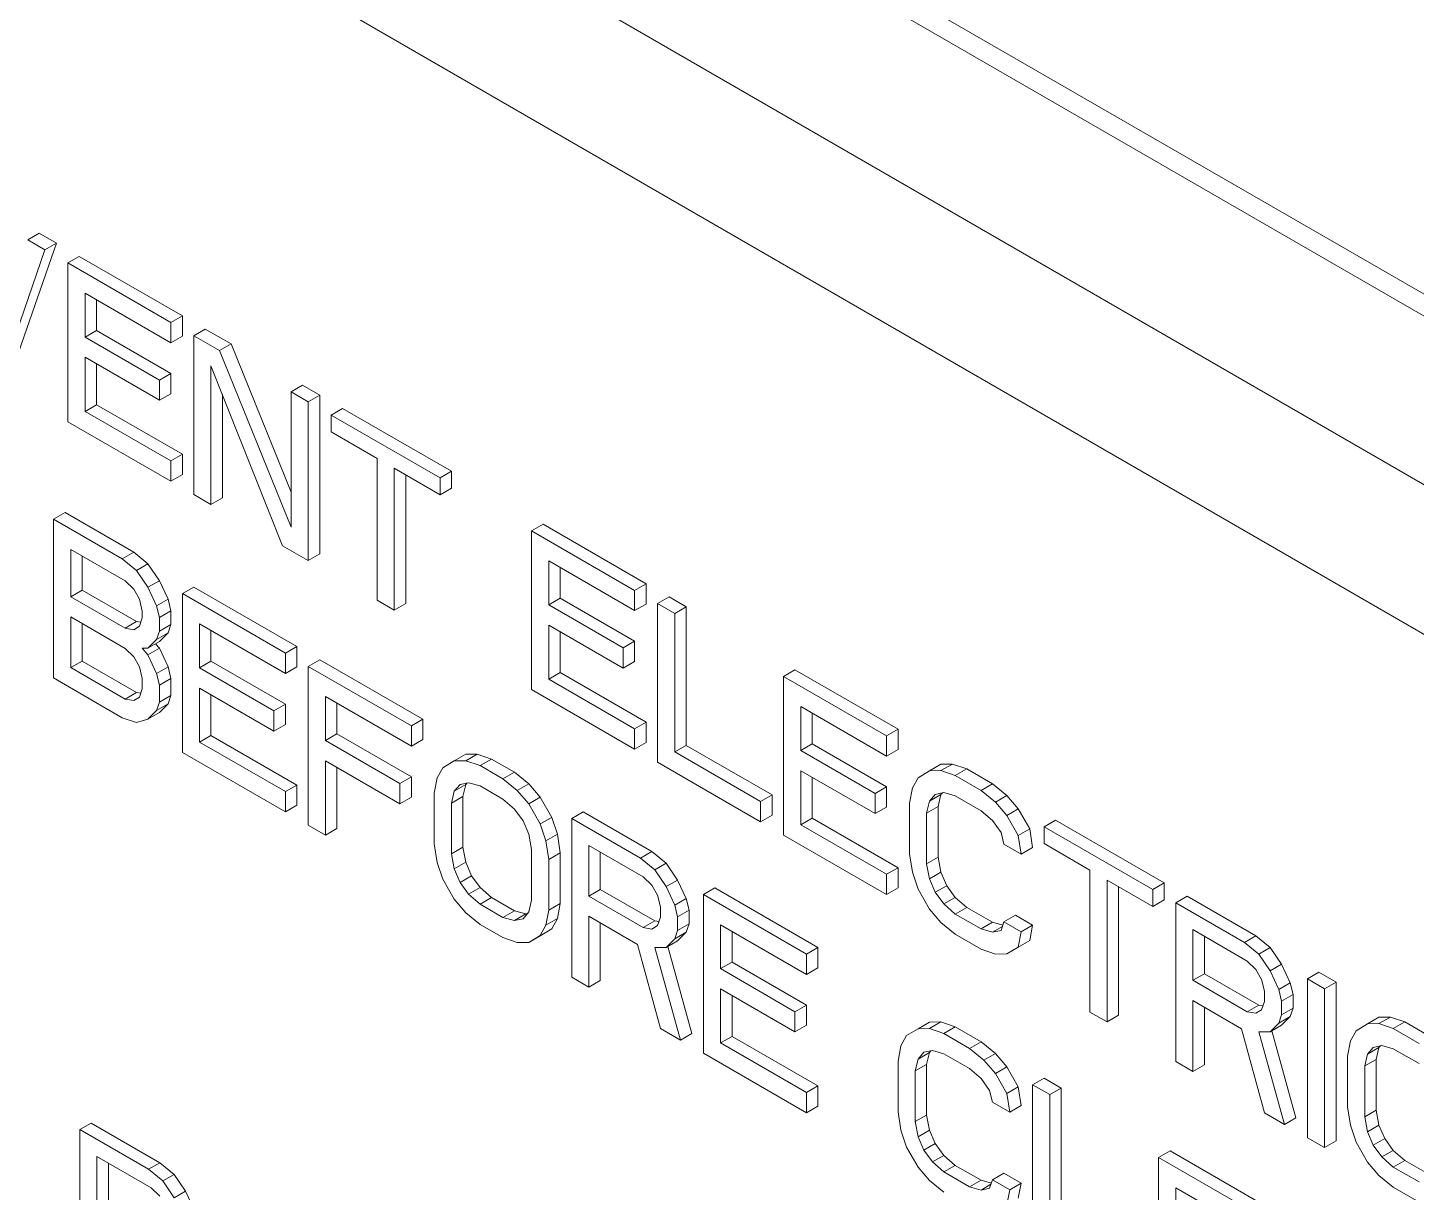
# Model space of a CAD drawing. Header units: millimetres. Extents: x 1920 to 4820, y 310 to 2320.
# Drawn here: x 4568.12 to 4589.56, y 1529.84 to 1547.81 of the extents above; entities that cross this region are included whole.
import ezdxf

# ---------------------------------------------------------------- set-up
doc = ezdxf.new("R2010")
doc.units = ezdxf.units.MM
doc.layers.add('core', color=7, linetype='Continuous', lineweight=20)

msp = doc.modelspace()

# ---------------------------------------------------------------- linework, layer by layer
at = {"layer": 'core'}
for p, q in [((4647.589, 1510.266), (4543.927, 1570.115)), ((4647.089, 1510.216), (4543.427, 1570.065)), ((4632.528, 1516.022), (4540.18, 1569.339)), ((4539.18, 1567.607), (4631.528, 1514.29)), ((4568.122, 1544.54), (4568.299, 1544.642)), ((4568.299, 1544.642), (4568.564, 1544.489)), ((4568.387, 1544.387), (4567.68, 1542.346)), ((4567.857, 1542.448), (4568.564, 1544.489)), ((4568.122, 1544.54), (4568.387, 1544.387)), ((4568.387, 1544.387), (4568.564, 1544.489)), ((4568.741, 1544.183), (4568.918, 1544.285)), ((4568.741, 1544.183), (4570.332, 1543.264)), ((4568.741, 1541.733), (4568.741, 1544.183)), ((4568.918, 1544.285), (4570.509, 1543.366)), ((4569.006, 1543.717), (4569.006, 1543.04)), ((4570.332, 1542.952), (4569.006, 1543.717)), ((4569.183, 1543.615), (4569.183, 1543.142)), ((4570.332, 1543.264), (4570.509, 1543.366)), ((4570.509, 1543.366), (4570.509, 1543.054)), ((4569.006, 1543.04), (4569.183, 1543.142)), ((4569.183, 1543.142), (4570.332, 1542.478)), ((4570.332, 1543.264), (4570.332, 1542.952)), ((4570.685, 1543.06), (4570.862, 1543.162)), ((4570.862, 1543.162), (4571.26, 1542.933)), ((4569.006, 1543.04), (4570.155, 1542.376)), ((4570.332, 1542.952), (4570.509, 1543.054)), ((4570.685, 1543.06), (4571.083, 1542.831)), ((4570.685, 1540.611), (4570.685, 1543.06)), ((4571.083, 1542.831), (4571.26, 1542.933)), ((4572.188, 1540.646), (4571.26, 1542.933)), ((4569.006, 1542.727), (4569.006, 1541.893)), ((4570.155, 1542.064), (4569.006, 1542.727)), ((4571.083, 1542.831), (4572.188, 1540.108)), ((4569.183, 1542.625), (4569.183, 1541.995)), ((4570.155, 1542.376), (4570.332, 1542.478)), ((4570.332, 1542.478), (4570.332, 1542.166)), ((4570.95, 1542.594), (4570.95, 1540.458)), ((4572.055, 1539.82), (4570.95, 1542.594)), ((4570.155, 1542.376), (4570.155, 1542.064)), ((4572.188, 1542.193), (4572.365, 1542.295)), ((4572.365, 1542.295), (4572.63, 1542.142)), ((4570.155, 1542.064), (4570.332, 1542.166)), ((4571.127, 1542.151), (4571.127, 1540.56)), ((4572.188, 1542.193), (4572.453, 1542.04)), ((4572.188, 1540.108), (4572.188, 1542.193)), ((4572.453, 1542.04), (4572.63, 1542.142)), ((4572.453, 1542.04), (4572.453, 1539.59)), ((4572.63, 1542.142), (4572.63, 1539.692)), ((4569.006, 1541.893), (4569.183, 1541.995)), ((4569.006, 1541.893), (4570.332, 1541.128)), ((4569.183, 1541.995), (4570.509, 1541.23)), ((4572.807, 1541.836), (4572.983, 1541.938)), ((4572.807, 1541.575), (4572.807, 1541.836)), ((4572.807, 1541.836), (4574.486, 1540.866)), ((4572.983, 1541.938), (4574.663, 1540.968)), ((4570.332, 1540.815), (4568.741, 1541.733)), ((4573.514, 1541.167), (4572.807, 1541.575)), ((4570.332, 1541.128), (4570.509, 1541.23)), ((4570.509, 1541.23), (4570.509, 1540.917)), ((4573.514, 1538.978), (4573.514, 1541.167)), ((4570.332, 1541.128), (4570.332, 1540.815)), ((4573.779, 1541.014), (4573.779, 1538.825)), ((4574.486, 1540.605), (4573.779, 1541.014)), ((4574.486, 1540.866), (4574.663, 1540.968)), ((4574.663, 1540.968), (4574.663, 1540.707)), ((4570.332, 1540.815), (4570.509, 1540.917)), ((4573.956, 1540.912), (4573.956, 1538.927)), ((4574.486, 1540.866), (4574.486, 1540.605)), ((4570.95, 1540.458), (4570.685, 1540.611)), ((4570.95, 1540.458), (4571.127, 1540.56)), ((4574.486, 1540.605), (4574.663, 1540.707)), ((4568.52, 1540.228), (4568.697, 1540.33)), ((4568.697, 1540.33), (4569.757, 1539.718)), ((4568.52, 1540.228), (4569.58, 1539.616)), ((4568.52, 1537.779), (4568.52, 1540.228)), ((4575.9, 1540.049), (4576.077, 1540.152)), ((4576.077, 1540.152), (4577.668, 1539.233)), ((4575.9, 1540.049), (4577.491, 1539.131)), ((4575.9, 1537.6), (4575.9, 1540.049)), ((4568.785, 1539.762), (4568.785, 1539.033)), ((4569.625, 1539.277), (4568.785, 1539.762)), ((4568.962, 1539.66), (4568.962, 1539.135)), ((4569.58, 1539.616), (4569.757, 1539.718)), ((4569.978, 1539.538), (4569.757, 1539.718)), ((4572.453, 1539.59), (4572.055, 1539.82)), ((4572.453, 1539.59), (4572.63, 1539.692)), ((4569.58, 1539.616), (4569.801, 1539.436)), ((4569.801, 1539.436), (4569.978, 1539.538)), ((4570.155, 1539.28), (4569.978, 1539.538)), ((4576.165, 1539.584), (4576.165, 1538.906)), ((4577.491, 1538.818), (4576.165, 1539.584)), ((4576.342, 1539.482), (4576.342, 1539.008)), ((4569.757, 1539.149), (4569.625, 1539.277)), ((4569.801, 1539.436), (4569.978, 1539.178)), ((4569.978, 1539.178), (4570.155, 1539.28)), ((4570.288, 1538.995), (4570.155, 1539.28)), ((4577.491, 1539.131), (4577.668, 1539.233)), ((4577.668, 1539.233), (4577.668, 1538.92)), ((4568.785, 1539.033), (4568.962, 1539.135)), ((4568.785, 1539.033), (4569.625, 1538.548)), ((4568.962, 1539.135), (4569.801, 1538.65)), ((4569.846, 1538.994), (4569.757, 1539.149)), ((4569.978, 1539.178), (4570.111, 1538.893)), ((4570.509, 1539.08), (4570.685, 1539.182)), ((4570.509, 1539.08), (4572.1, 1538.161)), ((4570.509, 1536.63), (4570.509, 1539.08)), ((4570.685, 1539.182), (4572.276, 1538.263)), ((4577.491, 1539.131), (4577.491, 1538.818)), ((4577.845, 1538.927), (4578.022, 1539.029)), ((4578.022, 1539.029), (4578.287, 1538.876)), ((4569.89, 1538.812), (4569.846, 1538.994)), ((4569.89, 1538.707), (4569.89, 1538.812)), ((4570.111, 1538.893), (4570.288, 1538.995)), ((4570.111, 1538.893), (4570.155, 1538.711)), ((4570.155, 1538.711), (4570.332, 1538.813)), ((4570.332, 1538.813), (4570.288, 1538.995)), ((4570.332, 1538.813), (4570.332, 1538.604)), ((4573.779, 1538.825), (4573.514, 1538.978)), ((4573.779, 1538.825), (4573.956, 1538.927)), ((4576.165, 1538.906), (4576.342, 1539.008)), ((4576.165, 1538.906), (4577.314, 1538.243)), ((4576.342, 1539.008), (4577.491, 1538.345)), ((4577.491, 1538.818), (4577.668, 1538.92)), ((4577.845, 1538.927), (4578.11, 1538.774)), ((4577.845, 1536.477), (4577.845, 1538.927)), ((4578.11, 1538.774), (4578.287, 1538.876)), ((4578.287, 1538.876), (4578.287, 1536.739)), ((4568.785, 1538.72), (4568.785, 1537.938)), ((4569.625, 1538.235), (4568.785, 1538.72)), ((4568.962, 1538.618), (4568.962, 1538.04)), ((4569.625, 1538.548), (4569.801, 1538.65)), ((4569.866, 1538.638), (4569.801, 1538.65)), ((4569.846, 1538.577), (4569.89, 1538.707)), ((4570.155, 1538.711), (4570.155, 1538.502)), ((4570.155, 1538.502), (4570.332, 1538.604)), ((4570.288, 1538.473), (4570.332, 1538.604)), ((4570.774, 1538.614), (4570.774, 1537.937)), ((4572.1, 1537.849), (4570.774, 1538.614)), ((4576.165, 1538.593), (4576.165, 1537.76)), ((4577.314, 1537.93), (4576.165, 1538.593)), ((4578.11, 1538.774), (4578.11, 1536.637)), ((4569.625, 1538.548), (4569.757, 1538.523)), ((4569.757, 1538.523), (4569.846, 1538.577)), ((4570.111, 1538.371), (4569.978, 1538.239)), ((4570.155, 1538.502), (4570.111, 1538.371)), ((4570.111, 1538.371), (4570.288, 1538.473)), ((4570.155, 1538.342), (4570.288, 1538.473)), ((4570.95, 1538.512), (4570.95, 1538.039)), ((4576.342, 1538.491), (4576.342, 1537.862)), ((4569.757, 1538.106), (4569.625, 1538.235)), ((4569.978, 1538.239), (4569.89, 1538.238)), ((4569.89, 1538.238), (4569.978, 1538.135)), ((4569.978, 1538.239), (4570.155, 1538.342)), ((4569.978, 1538.135), (4570.155, 1538.237)), ((4570.155, 1538.237), (4570.095, 1538.307)), ((4570.288, 1537.952), (4570.155, 1538.237)), ((4572.1, 1538.161), (4572.276, 1538.263)), ((4572.1, 1538.161), (4572.1, 1537.849)), ((4572.276, 1538.263), (4572.276, 1537.951)), ((4577.314, 1538.243), (4577.491, 1538.345)), ((4577.314, 1538.243), (4577.314, 1537.93)), ((4577.491, 1538.345), (4577.491, 1538.032)), ((4568.785, 1537.938), (4568.962, 1538.04)), ((4568.962, 1538.04), (4569.801, 1537.555)), ((4569.846, 1537.951), (4569.757, 1538.106)), ((4569.89, 1537.769), (4569.846, 1537.951)), ((4569.978, 1538.135), (4570.111, 1537.85)), ((4570.111, 1537.85), (4570.288, 1537.952)), ((4570.332, 1537.77), (4570.288, 1537.952)), ((4570.774, 1537.937), (4570.95, 1538.039)), ((4570.95, 1538.039), (4572.1, 1537.375)), ((4572.1, 1537.849), (4572.276, 1537.951)), ((4572.453, 1537.957), (4572.63, 1538.059)), ((4572.453, 1535.508), (4572.453, 1537.957)), ((4572.453, 1537.957), (4574.044, 1537.039)), ((4572.63, 1538.059), (4574.221, 1537.141)), ((4577.314, 1537.93), (4577.491, 1538.032)), ((4569.58, 1537.166), (4568.52, 1537.779)), ((4568.785, 1537.938), (4569.625, 1537.453)), ((4569.89, 1537.613), (4569.89, 1537.769)), ((4570.111, 1537.85), (4570.155, 1537.668)), ((4570.155, 1537.668), (4570.332, 1537.77)), ((4570.332, 1537.77), (4570.332, 1537.51)), ((4570.774, 1537.937), (4571.923, 1537.273)), ((4576.165, 1537.76), (4576.342, 1537.862)), ((4576.165, 1537.76), (4577.491, 1536.994)), ((4576.342, 1537.862), (4577.668, 1537.096)), ((4579.789, 1537.804), (4579.966, 1537.906)), ((4579.789, 1537.804), (4581.38, 1536.886)), ((4579.789, 1535.355), (4579.789, 1537.804)), ((4579.966, 1537.906), (4581.557, 1536.988)), ((4569.625, 1537.453), (4569.801, 1537.555)), ((4569.866, 1537.543), (4569.801, 1537.555)), ((4569.846, 1537.482), (4569.89, 1537.613)), ((4570.155, 1537.668), (4570.155, 1537.408)), ((4570.774, 1537.624), (4570.774, 1536.79)), ((4571.923, 1536.96), (4570.774, 1537.624)), ((4570.95, 1537.522), (4570.95, 1536.892)), ((4577.491, 1536.681), (4575.9, 1537.6)), ((4569.625, 1537.453), (4569.757, 1537.429)), ((4569.757, 1537.429), (4569.846, 1537.482)), ((4570.155, 1537.408), (4570.111, 1537.277)), ((4570.111, 1537.277), (4570.288, 1537.379)), ((4570.155, 1537.408), (4570.332, 1537.51)), ((4570.155, 1537.247), (4570.288, 1537.379)), ((4570.288, 1537.379), (4570.332, 1537.51)), ((4571.923, 1537.273), (4572.1, 1537.375)), ((4572.1, 1537.375), (4572.1, 1537.063)), ((4572.718, 1537.491), (4572.718, 1536.814)), ((4574.044, 1536.726), (4572.718, 1537.491)), ((4572.895, 1537.389), (4572.895, 1536.916)), ((4580.054, 1537.338), (4580.054, 1536.661)), ((4581.38, 1536.573), (4580.054, 1537.338)), ((4569.801, 1537.091), (4569.58, 1537.166)), ((4569.978, 1537.145), (4569.801, 1537.091)), ((4570.111, 1537.277), (4569.978, 1537.145)), ((4569.978, 1537.145), (4570.155, 1537.247)), ((4571.923, 1537.273), (4571.923, 1536.96)), ((4574.044, 1537.039), (4574.221, 1537.141)), ((4574.221, 1537.141), (4574.221, 1536.828)), ((4577.491, 1536.994), (4577.668, 1537.096)), ((4577.668, 1537.096), (4577.668, 1536.783)), ((4580.231, 1537.236), (4580.231, 1536.763)), ((4570.774, 1536.79), (4570.95, 1536.892)), ((4570.95, 1536.892), (4572.276, 1536.127)), ((4571.923, 1536.96), (4572.1, 1537.063)), ((4572.718, 1536.814), (4572.895, 1536.916)), ((4572.895, 1536.916), (4574.044, 1536.253)), ((4574.044, 1537.039), (4574.044, 1536.726)), ((4577.491, 1536.994), (4577.491, 1536.681)), ((4581.38, 1536.886), (4581.557, 1536.988)), ((4581.38, 1536.886), (4581.38, 1536.573)), ((4581.557, 1536.988), (4581.557, 1536.675)), ((4570.774, 1536.79), (4572.1, 1536.025)), ((4572.718, 1536.814), (4573.867, 1536.15)), ((4574.044, 1536.726), (4574.221, 1536.828)), ((4577.491, 1536.681), (4577.668, 1536.783)), ((4578.11, 1536.637), (4578.287, 1536.739)), ((4578.287, 1536.739), (4579.613, 1535.973)), ((4580.054, 1536.661), (4580.231, 1536.763)), ((4580.054, 1536.661), (4581.204, 1535.997)), ((4580.231, 1536.763), (4581.38, 1536.099)), ((4581.38, 1536.573), (4581.557, 1536.675)), ((4572.1, 1535.712), (4570.509, 1536.63)), ((4572.718, 1536.501), (4572.718, 1535.355)), ((4573.867, 1535.838), (4572.718, 1536.501)), ((4574.53, 1536.393), (4574.707, 1536.5)), ((4574.707, 1536.5), (4574.884, 1536.602)), ((4574.707, 1536.5), (4574.884, 1536.502)), ((4574.884, 1536.502), (4575.061, 1536.604)), ((4575.061, 1536.604), (4574.884, 1536.602)), ((4574.884, 1536.502), (4575.105, 1536.426)), ((4575.282, 1536.528), (4575.061, 1536.604)), ((4575.105, 1536.426), (4575.282, 1536.528)), ((4575.282, 1536.528), (4575.635, 1536.324)), ((4579.436, 1535.559), (4577.845, 1536.477)), ((4578.11, 1536.637), (4579.436, 1535.871)), ((4582.043, 1536.346), (4582.22, 1536.449)), ((4582.22, 1536.349), (4582.397, 1536.451)), ((4582.397, 1536.451), (4582.22, 1536.449)), ((4582.618, 1536.375), (4582.397, 1536.451)), ((4572.895, 1536.399), (4572.895, 1535.457)), ((4573.867, 1536.15), (4574.044, 1536.253)), ((4574.044, 1536.253), (4574.044, 1535.94)), ((4574.398, 1536.001), (4574.442, 1536.236)), ((4574.442, 1536.236), (4574.53, 1536.393)), ((4575.105, 1536.426), (4575.458, 1536.222)), ((4575.458, 1536.222), (4575.635, 1536.324)), ((4575.856, 1536.144), (4575.635, 1536.324)), ((4580.054, 1536.348), (4580.054, 1535.514)), ((4581.204, 1535.685), (4580.054, 1536.348)), ((4580.231, 1536.246), (4580.231, 1535.616)), ((4581.778, 1536.083), (4581.866, 1536.24)), ((4581.866, 1536.24), (4582.043, 1536.346)), ((4582.043, 1536.346), (4582.22, 1536.349)), ((4582.22, 1536.349), (4582.441, 1536.273)), ((4582.441, 1536.273), (4582.618, 1536.375)), ((4582.441, 1536.273), (4582.839, 1536.044)), ((4582.618, 1536.375), (4583.016, 1536.146)), ((4572.1, 1536.025), (4572.276, 1536.127)), ((4572.1, 1536.025), (4572.1, 1535.712)), ((4572.276, 1536.127), (4572.276, 1535.814)), ((4573.867, 1536.15), (4573.867, 1535.838)), ((4574.707, 1536.03), (4574.663, 1535.848)), ((4574.795, 1536.136), (4574.707, 1536.03)), ((4574.707, 1536.03), (4574.884, 1536.133)), ((4574.928, 1536.163), (4574.795, 1536.136)), ((4574.84, 1535.95), (4574.884, 1536.133)), ((4574.884, 1536.133), (4574.906, 1536.159)), ((4575.105, 1536.114), (4574.928, 1536.163)), ((4575.458, 1535.909), (4575.105, 1536.114)), ((4575.458, 1536.222), (4575.679, 1536.042)), ((4575.679, 1536.042), (4575.856, 1536.144)), ((4575.679, 1536.042), (4575.856, 1535.836)), ((4576.033, 1535.938), (4575.856, 1536.144)), ((4581.204, 1535.997), (4581.38, 1536.099)), ((4581.38, 1536.099), (4581.38, 1535.787)), ((4581.734, 1535.848), (4581.778, 1536.083)), ((4582.839, 1536.044), (4583.016, 1536.146)), ((4582.839, 1536.044), (4583.06, 1535.864)), ((4583.236, 1535.966), (4583.016, 1536.146)), ((4572.1, 1535.712), (4572.276, 1535.814)), ((4573.867, 1535.838), (4574.044, 1535.94)), ((4574.398, 1535.219), (4574.398, 1536.001)), ((4574.663, 1535.848), (4574.84, 1535.95)), ((4574.663, 1535.848), (4574.663, 1535.066)), ((4574.84, 1535.95), (4574.84, 1535.168)), ((4575.635, 1535.755), (4575.458, 1535.909)), ((4575.856, 1535.836), (4576.033, 1535.938)), ((4575.856, 1535.836), (4576.033, 1535.526)), ((4576.21, 1535.628), (4576.033, 1535.938)), ((4579.436, 1535.871), (4579.613, 1535.973)), ((4579.436, 1535.871), (4579.436, 1535.559)), ((4579.613, 1535.973), (4579.613, 1535.661)), ((4581.204, 1535.997), (4581.204, 1535.685)), ((4581.734, 1535.066), (4581.734, 1535.848)), ((4582.043, 1535.877), (4581.999, 1535.694)), ((4581.999, 1535.694), (4582.176, 1535.797)), ((4582.132, 1535.983), (4582.043, 1535.877)), ((4582.043, 1535.877), (4582.22, 1535.979)), ((4582.264, 1536.01), (4582.132, 1535.983)), ((4582.176, 1535.797), (4582.22, 1535.979)), ((4582.176, 1535.797), (4582.176, 1535.015)), ((4582.22, 1535.979), (4582.242, 1536.006)), ((4582.441, 1535.96), (4582.264, 1536.01)), ((4582.839, 1535.731), (4582.441, 1535.96)), ((4583.06, 1535.864), (4583.236, 1535.966)), ((4583.06, 1535.864), (4583.236, 1535.658)), ((4583.413, 1535.76), (4583.236, 1535.966)), ((4575.768, 1535.574), (4575.635, 1535.755)), ((4576.033, 1535.526), (4576.21, 1535.628)), ((4576.298, 1535.368), (4576.21, 1535.628)), ((4576.519, 1535.61), (4576.696, 1535.712)), ((4576.519, 1535.61), (4577.58, 1534.997)), ((4576.519, 1533.16), (4576.519, 1535.61)), ((4576.696, 1535.712), (4577.756, 1535.099)), ((4579.436, 1535.559), (4579.613, 1535.661)), ((4580.054, 1535.514), (4580.231, 1535.616)), ((4580.231, 1535.616), (4581.557, 1534.851)), ((4581.204, 1535.685), (4581.38, 1535.787)), ((4581.999, 1535.694), (4581.999, 1534.913)), ((4583.016, 1535.577), (4582.839, 1535.731)), ((4583.236, 1535.658), (4583.413, 1535.76)), ((4583.236, 1535.658), (4583.413, 1535.347)), ((4583.59, 1535.449), (4583.413, 1535.76)), ((4583.811, 1535.482), (4583.988, 1535.584)), ((4583.988, 1535.584), (4585.667, 1534.615)), ((4572.718, 1535.355), (4572.453, 1535.508)), ((4572.718, 1535.355), (4572.895, 1535.457)), ((4575.856, 1535.367), (4575.768, 1535.574)), ((4576.033, 1535.526), (4576.121, 1535.266)), ((4576.121, 1535.266), (4576.298, 1535.368)), ((4576.342, 1535.082), (4576.298, 1535.368)), ((4580.054, 1535.514), (4581.38, 1534.749)), ((4583.148, 1535.396), (4583.016, 1535.577)), ((4583.192, 1535.214), (4583.148, 1535.396)), ((4583.413, 1535.347), (4583.59, 1535.449)), ((4583.634, 1535.163), (4583.59, 1535.449)), ((4583.811, 1535.222), (4583.811, 1535.482)), ((4583.811, 1535.482), (4585.49, 1534.513)), ((4574.442, 1534.933), (4574.398, 1535.219)), ((4574.663, 1535.066), (4574.84, 1535.168)), ((4574.884, 1534.934), (4574.84, 1535.168)), ((4575.9, 1535.133), (4575.856, 1535.367)), ((4576.121, 1535.266), (4576.165, 1534.98)), ((4576.784, 1535.196), (4576.784, 1534.414)), ((4577.624, 1534.711), (4576.784, 1535.196)), ((4581.38, 1534.436), (4579.789, 1535.355)), ((4583.457, 1535.061), (4583.192, 1535.214)), ((4583.413, 1535.347), (4583.457, 1535.061)), ((4583.457, 1535.061), (4583.634, 1535.163)), ((4584.518, 1534.813), (4583.811, 1535.222)), ((4574.663, 1535.066), (4574.707, 1534.832)), ((4575.9, 1534.351), (4575.9, 1535.133)), ((4576.165, 1534.98), (4576.342, 1535.082)), ((4576.165, 1534.98), (4576.165, 1534.198)), ((4576.342, 1535.082), (4576.342, 1534.3)), ((4576.961, 1535.094), (4576.961, 1534.516)), ((4577.58, 1534.997), (4577.756, 1535.099)), ((4577.58, 1534.997), (4577.801, 1534.818)), ((4577.977, 1534.92), (4577.756, 1535.099)), ((4581.778, 1534.78), (4581.734, 1535.066)), ((4581.999, 1534.913), (4582.176, 1535.015)), ((4582.22, 1534.781), (4582.176, 1535.015)), ((4574.53, 1534.673), (4574.442, 1534.933)), ((4574.707, 1534.832), (4574.884, 1534.934)), ((4574.707, 1534.832), (4574.795, 1534.624)), ((4574.795, 1534.624), (4574.972, 1534.726)), ((4574.972, 1534.726), (4574.884, 1534.934)), ((4575.105, 1534.546), (4574.972, 1534.726)), ((4577.801, 1534.818), (4577.977, 1534.92)), ((4577.801, 1534.818), (4577.977, 1534.559)), ((4578.154, 1534.661), (4577.977, 1534.92)), ((4581.38, 1534.749), (4581.557, 1534.851)), ((4581.38, 1534.749), (4581.38, 1534.436)), ((4581.557, 1534.851), (4581.557, 1534.538)), ((4581.866, 1534.52), (4581.778, 1534.78)), ((4581.999, 1534.913), (4582.043, 1534.679)), ((4582.043, 1534.679), (4582.22, 1534.781)), ((4582.308, 1534.573), (4582.22, 1534.781)), ((4584.518, 1532.624), (4584.518, 1534.813)), ((4574.707, 1534.363), (4574.53, 1534.673)), ((4574.795, 1534.624), (4574.928, 1534.444)), ((4574.928, 1534.444), (4575.105, 1534.546)), ((4575.282, 1534.392), (4575.105, 1534.546)), ((4576.784, 1534.414), (4576.961, 1534.516)), ((4576.961, 1534.516), (4577.801, 1534.032)), ((4577.756, 1534.583), (4577.624, 1534.711)), ((4577.845, 1534.427), (4577.756, 1534.583)), ((4577.977, 1534.559), (4578.154, 1534.661)), ((4577.977, 1534.559), (4578.11, 1534.274)), ((4578.287, 1534.376), (4578.154, 1534.661)), ((4578.552, 1534.436), (4578.729, 1534.538)), ((4578.729, 1534.538), (4580.32, 1533.62)), ((4581.38, 1534.436), (4581.557, 1534.538)), ((4582.043, 1534.21), (4581.866, 1534.52)), ((4582.043, 1534.679), (4582.132, 1534.471)), ((4582.132, 1534.471), (4582.308, 1534.573)), ((4582.441, 1534.393), (4582.308, 1534.573)), ((4584.783, 1534.66), (4584.783, 1532.471)), ((4585.49, 1534.252), (4584.783, 1534.66)), ((4584.96, 1534.558), (4584.96, 1532.573)), ((4585.49, 1534.513), (4585.667, 1534.615)), ((4585.49, 1534.513), (4585.49, 1534.252)), ((4585.667, 1534.615), (4585.667, 1534.354)), ((4574.884, 1534.156), (4574.707, 1534.363)), ((4574.928, 1534.444), (4575.105, 1534.289)), ((4575.105, 1534.289), (4575.282, 1534.392)), ((4575.282, 1534.392), (4575.635, 1534.187)), ((4575.856, 1534.168), (4575.9, 1534.351)), ((4576.165, 1534.198), (4576.342, 1534.3)), ((4576.298, 1534.065), (4576.342, 1534.3)), ((4576.784, 1534.414), (4577.624, 1533.93)), ((4577.889, 1534.245), (4577.845, 1534.427)), ((4578.11, 1534.274), (4578.287, 1534.376)), ((4578.331, 1534.194), (4578.287, 1534.376)), ((4578.552, 1534.436), (4580.143, 1533.517)), ((4578.552, 1531.987), (4578.552, 1534.436)), ((4582.132, 1534.471), (4582.264, 1534.291)), ((4582.264, 1534.291), (4582.441, 1534.393)), ((4582.618, 1534.238), (4582.441, 1534.393)), ((4585.49, 1534.252), (4585.667, 1534.354)), ((4585.844, 1534.308), (4586.021, 1534.411)), ((4585.844, 1534.308), (4586.905, 1533.696)), ((4585.844, 1531.859), (4585.844, 1534.308)), ((4586.021, 1534.411), (4587.081, 1533.798)), ((4575.105, 1533.977), (4574.884, 1534.156)), ((4575.105, 1534.289), (4575.458, 1534.085)), ((4575.458, 1534.085), (4575.635, 1534.187)), ((4575.458, 1534.085), (4575.635, 1534.035)), ((4575.812, 1534.137), (4575.635, 1534.187)), ((4575.635, 1534.035), (4575.812, 1534.137)), ((4575.768, 1534.063), (4575.856, 1534.168)), ((4575.834, 1534.142), (4575.812, 1534.137)), ((4576.165, 1534.198), (4576.121, 1533.963)), ((4576.784, 1534.102), (4576.784, 1533.007)), ((4577.535, 1533.668), (4576.784, 1534.102)), ((4577.845, 1533.958), (4577.889, 1534.089)), ((4577.889, 1534.089), (4577.889, 1534.245)), ((4578.11, 1534.274), (4578.154, 1534.092)), ((4578.154, 1534.092), (4578.331, 1534.194)), ((4578.154, 1534.092), (4578.154, 1533.884)), ((4578.331, 1534.194), (4578.331, 1533.986)), ((4582.22, 1534.003), (4582.043, 1534.21)), ((4582.264, 1534.291), (4582.441, 1534.136)), ((4582.441, 1534.136), (4582.618, 1534.238)), ((4582.441, 1534.136), (4582.839, 1533.907)), ((4582.618, 1534.238), (4583.016, 1534.009)), ((4583.192, 1534.015), (4583.369, 1534.117)), ((4583.369, 1534.117), (4583.634, 1533.964)), ((4575.458, 1533.773), (4575.105, 1533.977)), ((4575.635, 1534.035), (4575.768, 1534.063)), ((4576.121, 1533.963), (4576.033, 1533.806)), ((4576.033, 1533.806), (4576.21, 1533.908)), ((4576.033, 1533.801), (4576.21, 1533.908)), ((4576.121, 1533.963), (4576.298, 1534.065)), ((4576.21, 1533.908), (4576.298, 1534.065)), ((4576.961, 1534), (4576.961, 1533.109)), ((4577.624, 1533.93), (4577.801, 1534.032)), ((4577.624, 1533.93), (4577.756, 1533.905)), ((4577.756, 1533.905), (4577.845, 1533.958)), ((4577.866, 1534.02), (4577.801, 1534.032)), ((4578.154, 1533.884), (4578.11, 1533.753)), ((4578.154, 1533.884), (4578.331, 1533.986)), ((4578.287, 1533.855), (4578.331, 1533.986)), ((4578.817, 1533.97), (4578.817, 1533.293)), ((4580.143, 1533.205), (4578.817, 1533.97)), ((4578.994, 1533.868), (4578.994, 1533.395)), ((4582.441, 1533.824), (4582.22, 1534.003)), ((4582.839, 1533.907), (4583.016, 1534.009)), ((4582.839, 1533.907), (4583.016, 1533.857)), ((4583.175, 1533.964), (4583.016, 1534.009)), ((4583.016, 1533.857), (4583.169, 1533.945)), ((4583.016, 1533.857), (4583.148, 1533.884)), ((4583.148, 1533.884), (4583.192, 1534.015)), ((4583.192, 1534.015), (4583.457, 1533.862)), ((4583.457, 1533.862), (4583.634, 1533.964)), ((4583.59, 1533.729), (4583.634, 1533.964)), ((4586.109, 1533.895), (4586.109, 1533.113)), ((4586.949, 1533.41), (4586.109, 1533.895)), ((4575.679, 1533.697), (4575.458, 1533.773)), ((4575.856, 1533.699), (4575.679, 1533.697)), ((4576.033, 1533.806), (4575.856, 1533.699)), ((4575.856, 1533.699), (4576.033, 1533.801)), ((4577.889, 1532.369), (4577.535, 1533.668)), ((4578.11, 1533.753), (4577.977, 1533.621)), ((4577.977, 1533.621), (4578.154, 1533.723)), ((4578.11, 1533.753), (4578.287, 1533.855)), ((4578.154, 1533.723), (4578.287, 1533.855)), ((4582.839, 1533.594), (4582.441, 1533.824)), ((4583.457, 1533.862), (4583.413, 1533.627)), ((4583.413, 1533.627), (4583.59, 1533.729)), ((4583.413, 1533.623), (4583.59, 1533.729)), ((4586.286, 1533.793), (4586.286, 1533.215)), ((4586.905, 1533.696), (4587.081, 1533.798)), ((4586.905, 1533.696), (4587.126, 1533.516)), ((4587.302, 1533.618), (4587.081, 1533.798)), ((4577.977, 1533.621), (4577.801, 1533.619)), ((4577.801, 1533.619), (4578.198, 1532.191)), ((4578.375, 1532.293), (4578.001, 1533.635)), ((4580.143, 1533.517), (4580.32, 1533.62)), ((4580.143, 1533.517), (4580.143, 1533.205)), ((4580.32, 1533.62), (4580.32, 1533.307)), ((4583.06, 1533.519), (4582.839, 1533.594)), ((4583.236, 1533.521), (4583.06, 1533.519)), ((4583.413, 1533.627), (4583.236, 1533.521)), ((4583.236, 1533.521), (4583.413, 1533.623)), ((4587.126, 1533.516), (4587.302, 1533.618)), ((4587.126, 1533.516), (4587.302, 1533.258)), ((4587.479, 1533.36), (4587.302, 1533.618)), ((4578.817, 1533.293), (4578.994, 1533.395)), ((4578.817, 1533.293), (4579.966, 1532.629)), ((4578.994, 1533.395), (4580.143, 1532.731)), ((4580.143, 1533.205), (4580.32, 1533.307)), ((4587.081, 1533.281), (4586.949, 1533.41)), ((4587.17, 1533.126), (4587.081, 1533.281)), ((4587.302, 1533.258), (4587.479, 1533.36)), ((4587.302, 1533.258), (4587.435, 1532.973)), ((4587.612, 1533.075), (4587.479, 1533.36)), ((4587.877, 1533.135), (4588.054, 1533.237)), ((4588.054, 1533.237), (4588.319, 1533.084)), ((4576.784, 1533.007), (4576.519, 1533.16)), ((4576.784, 1533.007), (4576.961, 1533.109)), ((4586.109, 1533.113), (4586.286, 1533.215)), ((4586.109, 1533.113), (4586.949, 1532.628)), ((4586.286, 1533.215), (4587.126, 1532.73)), ((4587.214, 1532.944), (4587.17, 1533.126)), ((4587.435, 1532.973), (4587.612, 1533.075)), ((4587.656, 1532.893), (4587.612, 1533.075)), ((4587.877, 1530.685), (4587.877, 1533.135)), ((4587.877, 1533.135), (4588.142, 1532.982)), ((4588.142, 1532.982), (4588.319, 1533.084)), ((4588.319, 1533.084), (4588.319, 1530.634)), ((4578.817, 1532.98), (4578.817, 1532.146)), ((4579.966, 1532.317), (4578.817, 1532.98)), ((4578.994, 1532.878), (4578.994, 1532.248)), ((4586.109, 1532.8), (4586.109, 1531.706)), ((4586.86, 1532.367), (4586.109, 1532.8)), ((4587.214, 1532.788), (4587.214, 1532.944)), ((4587.435, 1532.973), (4587.479, 1532.791)), ((4587.479, 1532.791), (4587.656, 1532.893)), ((4587.656, 1532.893), (4587.656, 1532.685)), ((4588.142, 1532.982), (4588.142, 1530.532)), ((4579.966, 1532.629), (4580.143, 1532.731)), ((4579.966, 1532.629), (4579.966, 1532.317)), ((4580.143, 1532.731), (4580.143, 1532.419)), ((4584.783, 1532.471), (4584.518, 1532.624)), ((4586.286, 1532.698), (4586.286, 1531.808)), ((4586.949, 1532.628), (4587.126, 1532.73)), ((4586.949, 1532.628), (4587.081, 1532.604)), ((4587.081, 1532.604), (4587.17, 1532.657)), ((4587.19, 1532.718), (4587.126, 1532.73)), ((4587.17, 1532.657), (4587.214, 1532.788)), ((4587.479, 1532.583), (4587.435, 1532.452)), ((4587.479, 1532.791), (4587.479, 1532.583)), ((4587.479, 1532.583), (4587.656, 1532.685)), ((4587.612, 1532.554), (4587.656, 1532.685)), ((4578.198, 1532.191), (4577.889, 1532.369)), ((4579.966, 1532.317), (4580.143, 1532.419)), ((4581.866, 1532.366), (4582.043, 1532.468)), ((4581.866, 1532.366), (4582.043, 1532.368)), ((4582.043, 1532.368), (4582.22, 1532.47)), ((4582.22, 1532.47), (4582.043, 1532.468)), ((4582.043, 1532.368), (4582.264, 1532.293)), ((4582.441, 1532.395), (4582.22, 1532.47)), ((4582.264, 1532.293), (4582.441, 1532.395)), ((4582.441, 1532.395), (4582.839, 1532.165)), ((4584.783, 1532.471), (4584.96, 1532.573)), ((4587.214, 1531.068), (4586.86, 1532.367)), ((4587.435, 1532.452), (4587.302, 1532.32)), ((4587.302, 1532.32), (4587.479, 1532.422)), ((4587.435, 1532.452), (4587.612, 1532.554)), ((4587.479, 1532.422), (4587.612, 1532.554)), ((4588.628, 1532.336), (4588.805, 1532.443)), ((4588.805, 1532.443), (4588.982, 1532.545)), ((4588.805, 1532.443), (4588.982, 1532.445)), ((4588.982, 1532.445), (4589.158, 1532.547)), ((4589.158, 1532.547), (4588.982, 1532.545)), ((4588.982, 1532.445), (4589.203, 1532.369)), ((4589.379, 1532.471), (4589.158, 1532.547)), ((4589.203, 1532.369), (4589.379, 1532.471)), ((4589.203, 1532.369), (4589.6, 1532.14)), ((4589.379, 1532.471), (4589.777, 1532.242)), ((4578.198, 1532.191), (4578.375, 1532.293)), ((4578.817, 1532.146), (4578.994, 1532.248)), ((4578.994, 1532.248), (4580.32, 1531.483)), ((4581.601, 1532.102), (4581.69, 1532.26)), ((4581.69, 1532.26), (4581.866, 1532.366)), ((4582.264, 1532.293), (4582.662, 1532.063)), ((4582.662, 1532.063), (4582.839, 1532.165)), ((4583.06, 1531.985), (4582.839, 1532.165)), ((4587.302, 1532.32), (4587.126, 1532.318)), ((4587.126, 1532.318), (4587.523, 1530.889)), ((4587.7, 1530.991), (4587.326, 1532.334)), ((4588.496, 1531.944), (4588.54, 1532.179)), ((4588.54, 1532.179), (4588.628, 1532.336)), ((4580.143, 1531.068), (4578.552, 1531.987)), ((4578.817, 1532.146), (4580.143, 1531.381)), ((4581.557, 1531.867), (4581.601, 1532.102)), ((4581.955, 1532.002), (4581.866, 1531.897)), ((4581.866, 1531.897), (4582.043, 1531.999)), ((4582.087, 1532.03), (4581.955, 1532.002)), ((4581.999, 1531.816), (4582.043, 1531.999)), ((4582.043, 1531.999), (4582.065, 1532.025)), ((4582.264, 1531.98), (4582.087, 1532.03)), ((4582.662, 1531.75), (4582.264, 1531.98)), ((4582.662, 1532.063), (4582.883, 1531.883)), ((4582.883, 1531.883), (4583.06, 1531.985)), ((4583.236, 1531.779), (4583.06, 1531.985)), ((4588.496, 1531.162), (4588.496, 1531.944)), ((4588.805, 1531.974), (4588.761, 1531.791)), ((4588.893, 1532.079), (4588.805, 1531.974)), ((4588.805, 1531.974), (4588.982, 1532.076)), ((4589.026, 1532.107), (4588.893, 1532.079)), ((4588.938, 1531.893), (4588.982, 1532.076)), ((4588.982, 1532.076), (4589.004, 1532.102)), ((4589.203, 1532.057), (4589.026, 1532.107)), ((4589.6, 1531.827), (4589.203, 1532.057)), ((4581.557, 1531.085), (4581.557, 1531.867)), ((4581.866, 1531.897), (4581.822, 1531.714)), ((4581.822, 1531.714), (4581.999, 1531.816)), ((4581.999, 1531.816), (4581.999, 1531.034)), ((4582.839, 1531.596), (4582.662, 1531.75)), ((4582.883, 1531.883), (4583.06, 1531.677)), ((4583.06, 1531.677), (4583.236, 1531.779)), ((4583.413, 1531.469), (4583.236, 1531.779)), ((4586.109, 1531.706), (4585.844, 1531.859)), ((4586.109, 1531.706), (4586.286, 1531.808)), ((4588.761, 1531.791), (4588.938, 1531.893)), ((4588.761, 1531.791), (4588.761, 1531.009)), ((4588.938, 1531.893), (4588.938, 1531.111)), ((4581.822, 1531.714), (4581.822, 1530.932)), ((4582.971, 1531.415), (4582.839, 1531.596)), ((4583.06, 1531.677), (4583.236, 1531.367)), ((4583.634, 1531.502), (4583.811, 1531.604)), ((4583.811, 1531.604), (4584.076, 1531.451)), ((4580.143, 1531.381), (4580.32, 1531.483)), ((4580.143, 1531.381), (4580.143, 1531.068)), ((4580.32, 1531.483), (4580.32, 1531.17)), ((4583.016, 1531.234), (4582.971, 1531.415)), ((4583.236, 1531.367), (4583.413, 1531.469)), ((4583.236, 1531.367), (4583.281, 1531.08)), ((4583.457, 1531.183), (4583.413, 1531.469)), ((4583.634, 1531.502), (4583.899, 1531.349)), ((4583.634, 1529.052), (4583.634, 1531.502)), ((4583.899, 1531.349), (4584.076, 1531.451)), ((4583.899, 1531.349), (4583.899, 1529.212)), ((4584.076, 1531.451), (4584.076, 1529.314)), ((4580.143, 1531.068), (4580.32, 1531.17)), ((4581.601, 1530.799), (4581.557, 1531.085)), ((4583.281, 1531.08), (4583.016, 1531.234)), ((4583.281, 1531.08), (4583.457, 1531.183)), ((4588.54, 1530.876), (4588.496, 1531.162)), ((4588.761, 1531.009), (4588.938, 1531.111)), ((4588.982, 1530.877), (4588.938, 1531.111)), ((4568.924, 1530.809), (4569.101, 1530.911)), ((4569.101, 1530.911), (4570.162, 1530.299)), ((4581.822, 1530.932), (4581.999, 1531.034)), ((4581.822, 1530.932), (4581.866, 1530.698)), ((4582.043, 1530.8), (4581.999, 1531.034)), ((4587.523, 1530.889), (4587.214, 1531.068)), ((4587.523, 1530.889), (4587.7, 1530.991)), ((4588.628, 1530.616), (4588.54, 1530.876)), ((4588.761, 1531.009), (4588.805, 1530.775)), ((4588.805, 1530.775), (4588.982, 1530.877)), ((4589.07, 1530.67), (4588.982, 1530.877)), ((4568.924, 1530.809), (4569.985, 1530.197)), ((4568.924, 1528.359), (4568.924, 1530.809)), ((4581.69, 1530.54), (4581.601, 1530.799)), ((4581.866, 1530.698), (4582.043, 1530.8)), ((4581.866, 1530.698), (4581.955, 1530.491)), ((4582.132, 1530.593), (4582.043, 1530.8)), ((4588.142, 1530.532), (4587.877, 1530.685)), ((4588.805, 1530.775), (4588.893, 1530.567)), ((4588.893, 1530.567), (4589.07, 1530.67)), ((4589.203, 1530.489), (4589.07, 1530.67)), ((4581.866, 1530.229), (4581.69, 1530.54)), ((4581.955, 1530.491), (4582.132, 1530.593)), ((4581.955, 1530.491), (4582.087, 1530.31)), ((4582.264, 1530.412), (4582.132, 1530.593)), ((4585.579, 1530.379), (4585.756, 1530.481)), ((4585.756, 1530.481), (4587.347, 1529.563)), ((4588.142, 1530.532), (4588.319, 1530.634)), ((4588.805, 1530.306), (4588.628, 1530.616)), ((4588.893, 1530.567), (4589.026, 1530.387)), ((4589.026, 1530.387), (4589.203, 1530.489)), ((4589.379, 1530.335), (4589.203, 1530.489)), ((4570.029, 1529.911), (4569.189, 1530.395)), ((4569.189, 1530.395), (4569.189, 1529.614)), ((4569.366, 1530.293), (4569.366, 1529.716)), ((4569.985, 1530.197), (4570.162, 1530.299)), ((4570.383, 1530.119), (4570.162, 1530.299)), ((4582.043, 1530.023), (4581.866, 1530.229)), ((4582.087, 1530.31), (4582.264, 1530.412)), ((4582.087, 1530.31), (4582.264, 1530.156)), ((4582.441, 1530.258), (4582.264, 1530.412)), ((4582.264, 1530.156), (4582.441, 1530.258)), ((4582.441, 1530.258), (4582.839, 1530.028)), ((4585.579, 1527.93), (4585.579, 1530.379)), ((4585.579, 1530.379), (4587.17, 1529.461)), ((4588.982, 1530.099), (4588.805, 1530.306)), ((4589.026, 1530.387), (4589.203, 1530.232)), ((4589.203, 1530.232), (4589.379, 1530.335)), ((4589.203, 1530.232), (4589.6, 1530.003)), ((4589.379, 1530.335), (4589.777, 1530.105)), ((4569.985, 1530.197), (4570.206, 1530.017)), ((4570.206, 1530.017), (4570.383, 1530.119)), ((4570.206, 1530.017), (4570.383, 1529.759)), ((4570.559, 1529.861), (4570.383, 1530.119)), ((4582.264, 1529.843), (4582.043, 1530.023)), ((4582.264, 1530.156), (4582.662, 1529.926)), ((4582.662, 1529.926), (4582.839, 1530.028)), ((4582.998, 1529.983), (4582.839, 1530.028)), ((4582.971, 1529.904), (4583.016, 1530.035)), ((4583.016, 1530.035), (4583.192, 1530.137)), ((4583.016, 1530.035), (4583.281, 1529.882)), ((4583.192, 1530.137), (4583.457, 1529.984)), ((4589.203, 1529.92), (4588.982, 1530.099)), ((4570.162, 1529.782), (4570.029, 1529.911)), ((4570.383, 1529.759), (4570.559, 1529.861)), ((4570.692, 1529.576), (4570.559, 1529.861)), ((4582.662, 1529.926), (4582.839, 1529.876)), ((4582.839, 1529.876), (4582.992, 1529.965)), ((4582.839, 1529.876), (4582.971, 1529.904)), ((4583.281, 1529.882), (4583.236, 1529.647)), ((4583.281, 1529.882), (4583.457, 1529.984)), ((4583.413, 1529.749), (4583.457, 1529.984)), ((4585.844, 1529.913), (4585.844, 1529.236)), ((4587.17, 1529.148), (4585.844, 1529.913)), ((4589.6, 1529.69), (4589.203, 1529.92))]:
    msp.add_line(p, q, dxfattribs=at)

doc.saveas('drawing.dxf')
